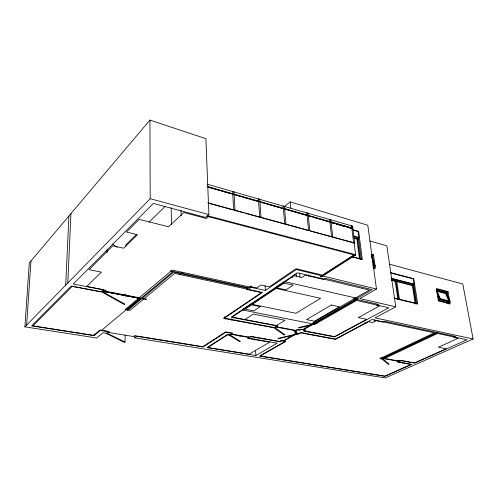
<?xml version="1.0" encoding="UTF-8"?>
<svg xmlns="http://www.w3.org/2000/svg" width="498" height="498" viewBox="0 0 498 498"><rect width="100%" height="100%" fill="white"/><g stroke="black" fill="none" stroke-linecap="round" stroke-linejoin="round"><path stroke-width="0.75" d="M389.548 264.226L462.798 284.016L473.1 338.982L385.253 377.926L134.809 337.874L134.821 335.54M125.39 296.397L125.409 294.853M125.957 246.236L125.975 244.692L136.427 234.477M125.06 342.051L107.649 333.529L102.98 332.782L96.68 338.005L24.9 326.856L29.301 262.932L149.929 120.074L205.898 138.681L208.892 214.594L205.655 217.458L153.284 203.427L73.243 284.016L106.142 290.353L103.914 292.394L102.974 292.662L124.102 304.434L125.023 304.185L103.914 292.394L71.127 286.145L31.667 325.879L94.085 335.658L100.353 330.398L109.641 331.898L106.809 333.747L124.239 342.257L125.06 342.051L125.135 335.098M125.116 295.737L125.135 294.206M106.995 252.611L107.07 249.529M94.085 335.658L94.128 334.121M67.809 282.97L70.946 213.611M65.711 285.117L68.923 216.008M26.631 325.088L30.988 260.933M24.9 326.856L150.197 198.696L149.929 120.074M373.811 266.498L374.546 265.745L372.211 259.583M372.958 266.274L374.384 266.648L375.119 265.895L371.745 256.993M149.076 222.114L165.031 206.527M439.143 299.248L439.852 298.601L449.85 301.091M439.373 299.784L440.083 299.136L450.08 301.626L449.37 302.261L439.373 299.784L437.618 295.688M448.897 302.143L449.613 301.508L445.76 292.7M208.394 216.68L206.334 218.498L183.874 212.497L168.517 226.789L139.179 219.381L126.542 232.056L137.504 234.689L123.61 248.228L112.859 245.782L89.08 269.636L101.393 272.163L86.646 286.456L103.54 289.712L102.526 290.651L141.27 298.078L172.65 271.883L170.111 271.329L170.64 270.881L248.465 287.838L250.351 286.512L256.794 287.925L260.958 285.049L269.206 286.879L296.017 268.715L322.424 275.157L354.022 254.908M101.623 330.317L139.789 298.383L102.084 291.062L140.803 298.47L126.934 310.042L127.893 310.217L141.774 298.657L146.063 299.472L146.537 299.086L142.247 298.265L173.659 272.101L247.886 288.236L246.329 289.326L261.419 292.594L223.44 318.303L274 327.802L275.45 326.931L295.719 330.759L294.25 331.612L295.993 331.936L294.735 332.664L299.503 333.554L300.761 332.832L335.465 339.356L368.595 321.689L372.572 322.53L376.108 320.662L382.763 322.075L384.375 321.235L436.914 332.49L382.688 358.106L380.609 358.087L399.633 361.48L398.139 362.158L411.055 364.449L384.917 376.108L260.342 355.97L285.472 341.584L283.487 341.23L297.493 333.181M179.741 274.535L182.43 272.331M284.215 206.633L290.234 201.877L367.792 225.258L376.476 289.045L359.886 298.551L395.748 306.818L386.846 245.85L369.796 240.957M134.809 337.874L136.875 336.293L203.097 346.982L225.831 332.216L232.51 333.399L229.205 335.173L239.451 341.522L240.297 341.323L230.064 334.961L227.405 334.494L207.019 347.616L255.891 355.504L277.181 343.209L248.502 338.192L248.409 336.648M248.166 289.35L251.042 287.34L250.948 285.79M224.343 316.616L224.417 318.166L262.465 292.444L174.611 273.421L130.022 310.379L125.241 309.513L172.215 270.097L265.378 290.477L296.335 269.549L376.476 289.045M251.104 303.973L242.775 309.551L242.8 310.036L313.883 324.111L358.33 298.588L285.117 281.737L242.8 310.036M275.462 287.663L285.074 281.227L285.117 281.737M252.193 304.34L276.066 288.404M353.81 243.503L354.757 242.881L352.615 226.042L351.495 225.706L353.617 242.563L354.757 242.881M244.96 319.517L253.32 314.082L285.018 320.307L276.446 325.511M355.647 255.013L321.154 277.056L320.301 276.851L354.775 254.777L355.647 255.013L354.072 242.794L207.766 202.767M372.243 255.623L373.519 254.827L375.38 268.378L373.151 267.793M248.502 338.192L250.986 336.667L279.72 341.746L281.893 340.489L285.553 341.142L259.483 356.082L384.96 376.339L411.865 364.343L396.956 361.697L399.701 360.44L414.629 363.117L467.006 339.773L437.524 333.479L382.576 359.463L388.247 364.355L389.05 364.187L383.392 359.288L379.831 358.66L434.405 332.82L371.987 319.504L335.366 339.051L300.618 332.508L298.962 333.461L277.928 338.447L278.332 338.727L299.354 333.747L298.962 333.461M295.264 332.77L296.914 331.811L294.243 331.313L296.945 329.744L299.622 330.249L301.153 329.365L304.869 330.074L304.658 327.777M296.758 333.038L282.752 341.105L280.754 340.744L279.559 341.435L250.762 336.337L249.405 337.171L231.302 333.984L232.634 333.131L225.6 331.886L202.854 346.683L135.126 335.733L133.999 336.598L106.964 332.247L108.047 331.357L99.974 330.05L93.655 335.359L32.936 325.835L72.335 286.294L101.268 291.809L101.984 291.149L139.789 298.383M304.869 330.074L303.332 330.958L334.656 336.909L388.838 307.783L356.599 300.431L316.734 323.277L298.495 327.653L298.893 327.952L317.114 323.588L312.993 322.53L369.255 290.048L297.549 272.792L231.172 317.238L277.641 326.072L274.087 327.902L284.084 334.973L284.956 334.768L274.977 327.684L224.417 318.166M394.59 281.538L395.86 280.816L398.562 299.061M413.029 284.719L414.112 284.121L413.284 278.911L391.036 273.085M395.748 306.818L375.075 317.855L473.1 338.982M446.787 292.164L448.013 291.535L450.192 303.799L438.607 300.941L436.478 288.554L448.013 291.535M250.855 304.06L295.943 313.279L320.588 298.308L274.697 288.099M364.499 322.947L366.018 323.264M394.186 298.016L416.677 303.388M394.484 298.445L417.741 303.992L413.714 278.675L390.718 272.636M438.259 300.543L449.115 303.22M391.521 279.708L413.832 285.416M436.628 291.243L445.635 293.546L449.022 301.296M391.565 280.243L395.225 281.177L397.921 299.41M396.825 281.588L412.356 285.553L415.189 303.525M391.067 278.195L414.112 284.121M391.366 278.643L413.664 284.37L416.733 303.712M436.491 290.234L447.304 293.005M436.279 290.266L446.227 292.824L450.08 301.626M436.503 290.795L446.457 293.347M436.316 289.207L447.123 291.99L448.206 298.121M372.753 264.749L374.901 265.316M372.977 265.328L375.119 265.895M353.001 256.85L361.212 259.047M351.856 256.85L362.32 259.651L358.641 231.358L352.74 229.628M150.197 198.696L208.892 214.594M208.295 203.178L233.052 209.944M235.305 210.554L243.553 212.814M245.053 213.225L308.816 230.655M310.316 231.066L353.076 242.75M371.309 254.223L373.519 254.827M371.633 255.157L372.579 255.418L373.606 262.938M207.666 186.85L258.506 201.41M260 201.839L283.175 208.475M284.669 208.905L351.962 228.171M208.214 187.254L231.389 193.884M233.63 194.525L257.547 201.373M260.541 202.225L282.217 208.432M284.458 209.073L306.886 215.491M309.127 216.132L311.368 216.773M312.869 217.203L329.309 221.909M331.556 222.55L351.737 228.327M326.072 221.237L328.313 221.878M331.301 222.737L333.542 223.378M336.53 224.231L340.271 225.301M341.765 225.725L344.006 226.366M346.994 227.225L350.729 228.289M354.178 237.689L358.61 238.959M353.966 238.274L356.917 239.115L359.407 258.462M207.143 186.414L352.217 227.991L351.955 225.936L207.056 184.148M353.761 235.99L358.934 237.478L358.18 231.663L353.026 230.157M354.028 236.519L358.46 237.789L361.268 259.495M112.206 243.989L117.31 247.325M436.752 290.39L440.568 299.261L439.852 299.902L439.267 298.539M436.572 290.95L440.083 299.136M437.848 294.081L438.763 296.204M372.367 261.319L373.693 264.836M374.166 266.069L374.384 266.648M448.754 301.184L449.296 304.247M446.339 291.791L447.111 296.117M448.132 301.894L448.387 303.332M446.669 301.645L446.943 303.176M446.295 300.761L446.7 303.052M436.516 289.954L436.765 291.411M437.02 292.868L437.269 294.324M437.518 295.775L437.767 297.231M438.016 298.688L438.389 300.873M412.83 284.159L416.004 304.253M396.725 281.04L399.433 299.273M374.017 265.944L374.428 268.951M371.732 255.91L372.037 258.163M374.664 319.728L374.863 321.254M357.446 237.502L360.247 259.221M308.368 274.846L308.517 276.384M299.659 273.371L300.008 277.199M290.234 201.877L290.788 208.027M296.117 273.271L296.391 276.346M294.648 274.255L294.785 275.792M292.245 275.942L292.469 277.511M265.054 285.864L265.378 290.477M254.827 338.646L254.926 340.178M255.555 350.138L255.891 355.504M239.961 335.123L240.042 336.673M231.769 318.676L231.844 320.226M225.152 317.618L225.227 319.156M181.035 210.281L181.16 215.709M171.194 207.56L171.474 224.548M207.523 215.709L206.882 216.281L354.85 255.125L355.572 254.659L207.523 215.709M294.113 275.674L232.149 317.108L277.436 325.723L275.979 326.607L296.26 330.448L297.736 329.589L299.479 329.919L300.748 329.184L302.778 329.576L355.584 299.174L353.624 298.725L354.333 298.314L356.3 298.763L372.143 289.643L325.082 278.276L323.302 279.403L305.517 275.126L301.881 277.517L294.113 275.674M251.471 304.82L245.022 309.127L253.856 310.889L260.348 306.631L251.471 304.82M284.028 283.082L276.851 287.875L285.914 289.898L293.135 285.167L284.028 283.082M227.63 334.824L207.909 347.498L249.181 354.165L269.648 342.17L247.562 338.31L248.907 337.476L230.811 334.301L229.485 335.148L227.63 334.824M331.301 305.031L306.494 319.61L314.475 321.21L339.399 306.799L331.301 305.031M356.35 299.348L303.519 329.713L305.542 330.099L304.259 330.834L334.55 336.598L366.671 319.311L358.386 317.55L379.339 306.089L376.65 305.479L378.555 304.434L356.35 299.348M437.537 332.62L383.298 358.211L400.18 361.224L401.681 360.54L414.61 362.861L446.177 348.781L438.408 347.231L458.11 338.316L453.659 337.37L455.589 336.486L437.537 332.62M285.92 224.044L284.638 223.683L283.125 205.985L284.395 206.359L285.92 224.044M261.014 217.228L259.67 216.848L258.4 198.851L259.726 199.244L261.014 217.228M235.012 210.112L233.612 209.72L232.61 191.413L233.992 191.823L235.012 210.112M332.732 236.855L331.55 236.525L329.608 219.394L330.784 219.743L332.732 236.855M309.806 230.58L308.573 230.232L306.836 212.827L308.057 213.188L309.806 230.58"/></g></svg>
